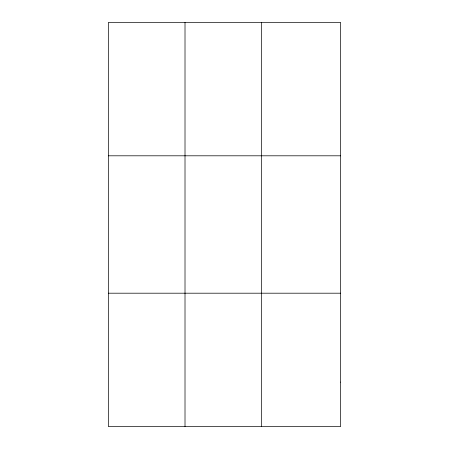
<?xml version="1.0" encoding="UTF-8"?>
<svg xmlns="http://www.w3.org/2000/svg" width="449" height="449" viewBox="0 0 449 449"><rect width="100%" height="100%" fill="white"/><g stroke="black" fill="none" stroke-linecap="round" stroke-linejoin="round"><path stroke-width="0.67" d="M185.01 426.55L185.01 22.45M261.666 426.55L261.666 22.45M108.361 155.803L340.639 155.803M108.361 293.197L340.639 293.197M340.639 382.099L340.639 426.55L108.361 426.55L108.361 22.45L340.639 22.45L340.639 382.099"/></g></svg>
